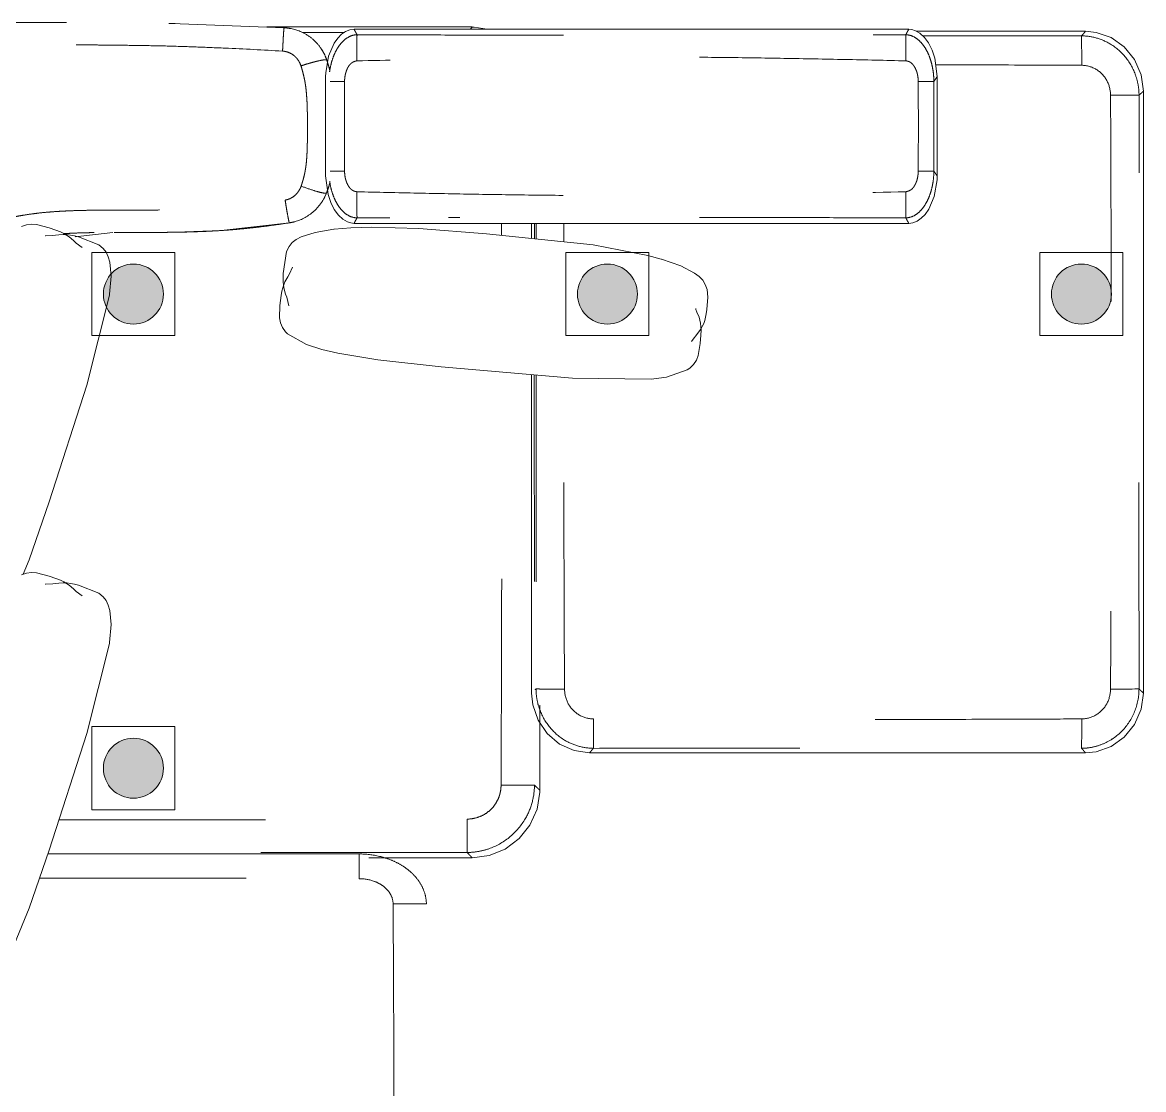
# Model space of a CAD drawing. Header units: millimetres. Extents: x 1680 to 166026, y 35966 to 91121.
# Drawn here: x 125526 to 127182, y 55193 to 56769 of the extents above; entities that cross this region are included whole.
import ezdxf

# ---------------------------------------------------------------- set-up
doc = ezdxf.new("R2010")
doc.units = ezdxf.units.MM
doc.linetypes.add('IMPORT-ACAD_ISO03W100', pattern=[762, 304.8, -457.2])
doc.layers.add('A-GENM', color=13, linetype='Continuous', lineweight=18)
doc.layers.add('G-IMPT', color=8, linetype='Continuous', lineweight=18)

# ---------------------------------------------------------------- blocks, each defined once
blk = doc.blocks.new('plan')
at = {"layer": 'A-GENM', "color": 252, "linetype": 'IMPORT-ACAD_ISO03W100', "lineweight": 20, "true_color": 0x939598}
for p, q in [((498122.9, -203172.5), (498115.3, -203172.5)), ((498130.1, -203172.5), (498122.9, -203172.5)), ((498136.7, -203172.5), (498130.1, -203172.5)), ((498142.4, -203172.5), (498136.7, -203172.5)), ((498147.2, -203172.5), (498142.4, -203172.5)), ((498151.1, -203172.4), (498147.2, -203172.5)), ((498154.1, -203172.4), (498151.1, -203172.4)), ((498156.1, -203172.4), (498154.1, -203172.4)), ((498157.3, -203172.3), (498156.1, -203172.4)), ((498072.6, -203224.3), (498072.6, -203216.5)), ((498072.6, -203231.7), (498072.6, -203224.3)), ((498072.6, -203238.4), (498072.6, -203231.7)), ((498072.5, -203249.4), (498072.6, -203244.3)), ((498072.5, -203253.5), (498072.5, -203249.4)), ((498072.6, -203244.3), (498072.6, -203238.4)), ((498072.4, -203260), (498072.5, -203258.7)), ((498072.5, -203256.6), (498072.5, -203253.5)), ((498072.5, -203258.7), (498072.5, -203256.6)), ((496631.1, -203415.9), (496546, -203415.9)), ((496724.7, -203415.9), (496631.1, -203415.9)), ((496818.3, -203415.9), (496724.7, -203415.9)), ((496912, -203415.9), (496818.3, -203415.9)), ((497005.6, -203415.8), (496912, -203415.9)), ((497006.6, -203415.8), (497005.6, -203415.8))]:
    blk.add_line(p, q, dxfattribs=at)
for points, knots in [([(496122.3, -202199.6), (496129.3, -202199.1), (496143.1, -202198.1), (496160.1, -202196.9), (496173.4, -202196.1), (496183.3, -202195.4), (496191.5, -202194.9), (496197.9, -202194.6), (496202.8, -202194.3), (496207.5, -202194), (496213.5, -202193.7), (496220.5, -202193.3), (496228.6, -202192.9), (496236.7, -202192.5), (496245.2, -202192.1), (496254.3, -202191.7), (496264.6, -202191.3), (496276.3, -202190.9), (496289.6, -202190.5), (496308.6, -202190), (496329.6, -202189.5), (496352.1, -202189.2), (496369.6, -202189), (496384.7, -202188.8), (496396.9, -202188.7), (496406.2, -202188.7), (496415.6, -202188.6), (496428.6, -202188.6), (496445.3, -202188.5), (496466.2, -202188.5), (496494.6, -202188.5), (496523.6, -202188.5), (496552.2, -202188.5), (496573.2, -202188.5), (496593.8, -202188.6), (496620.8, -202188.7), (496654.1, -202188.9), (496687.2, -202189.3), (496713.8, -202189.8), (496733.9, -202190.2), (496754.1, -202190.7), (496780.8, -202191.5), (496827.5, -202193.2), (496867.7, -202195), (496894.8, -202196.3)], [0, 0, 0, 0, 0.041667, 0.083333, 0.104167, 0.125, 0.145833, 0.15625, 0.166667, 0.177083, 0.1875, 0.208333, 0.229167, 0.25, 0.270833, 0.291667, 0.3125, 0.333333, 0.354167, 0.375, 0.416667, 0.4375, 0.458333, 0.479167, 0.489583, 0.5, 0.510417, 0.520833, 0.541667, 0.5625, 0.583333, 0.625, 0.645833, 0.666667, 0.6875, 0.708333, 0.75, 0.791667, 0.8125, 0.833333, 0.854167, 0.875, 0.916667, 1, 1, 1, 1]), ([(496892.5, -202230.8), (496892.6, -202228.9), (496892.8, -202225.2), (496893.2, -202218), (496893.6, -202209.8), (496894.1, -202202.2), (496894.5, -202198.2), (496894.7, -202196.6), (496894.7, -202196.3), (496894.8, -202196.3)], [0, 0, 0, 0, 0.1, 0.2, 0.4, 0.6, 0.8, 0.9, 0.9966062, 0.9966062, 0.9966062, 0.9966062]), ([(496957.8, -202244), (496956.8, -202241.1), (496954.4, -202235.3), (496948.2, -202224.5), (496937.8, -202212.7), (496919.5, -202200.7), (496904.1, -202196.7), (496894.8, -202196.3)], [0, 0, 0, 0, 0.111111, 0.222222, 0.444444, 0.666667, 1, 1, 1, 1]), ([(496922.1, -202203.4), (496928.2, -202203.4), (496948.8, -202203.3), (496969.5, -202203.3), (496984.1, -202203.3)], [0.7598558, 0.7598558, 0.7598558, 0.7598558, 0.77777778, 0.8211154, 0.8211154, 0.8211154, 0.8211154]), ([(497002.5, -202206.6), (496999.2, -202206.6), (496992.8, -202208.1), (496984.4, -202213.3), (496977.6, -202220.4), (496972.1, -202228.6), (496967.9, -202237.5), (496964.8, -202246.8), (496963, -202254.8), (496962.2, -202259.6), (496961.9, -202261.3)], [0.0000002, 0.0000002, 0.0000002, 0.0000002, 0.1111111, 0.2222222, 0.3333333, 0.4444444, 0.5555556, 0.6666667, 0.7777778, 0.8346553, 0.8346553, 0.8346553, 0.8346553]), ([(496998.1, -202198.5), (496998, -202198.4), (496998, -202198.4), (496998.2, -202198.8), (496998.6, -202199.5), (496998.9, -202200.1), (496999.1, -202200.5)], [0.5, 0.5, 0.5, 0.5, 0.5625, 0.625, 0.6875, 0.7456079, 0.7456079, 0.7456079, 0.7456079]), ([(496999.2, -202200.6), (496999.4, -202200.9), (496999.8, -202201.8), (497000.9, -202203.7), (497001.8, -202205.4), (497002.5, -202206.6)], [0.75, 0.75, 0.75, 0.75, 0.8125, 0.875, 1, 1, 1, 1]), ([(497002.2, -202245.2), (497002.2, -202243.3), (497002.2, -202239.6), (497002.2, -202234.1), (497002.2, -202228.9), (497002.2, -202222.4), (497002.3, -202212.5), (497002.4, -202207.6), (497002.5, -202206.6)], [0, 0, 0, 0, 0.1, 0.2, 0.3, 0.4, 0.6, 1, 1, 1, 1]), ([(497002.5, -202206.6), (497032.5, -202206.7), (497092.5, -202206.9), (497212.6, -202207.2), (497362.6, -202207.5), (497527.7, -202207.4), (497677.8, -202207), (497767.8, -202206.7), (497812.8, -202206.6)], [0, 0, 0, 0, 0.1111111, 0.2222222, 0.4444444, 0.6666667, 0.8333333, 1, 1, 1, 1]), ([(497170.7, -202197.3), (497170.9, -202197), (497171.5, -202196.4), (497172.2, -202195.7), (497172.5, -202195.2), (497172.6, -202195.1), (497172.6, -202195.2)], [0.2591315, 0.2591315, 0.2591315, 0.2591315, 0.3125, 0.375, 0.4375, 0.5, 0.5, 0.5, 0.5]), ([(497812.8, -202206.6), (497813.5, -202205.4), (497814.4, -202203.7), (497815.5, -202201.8), (497815.9, -202200.9), (497816.1, -202200.6)], [0.0000664, 0.0000664, 0.0000664, 0.0000664, 0.125, 0.1875, 0.25, 0.25, 0.25, 0.25]), ([(497854.3, -202275.8), (497854.3, -202272.6), (497854, -202266), (497852.7, -202256.3), (497850.5, -202246.8), (497847.4, -202237.5), (497843.2, -202228.6), (497837.7, -202220.4), (497830.9, -202213.3), (497822.5, -202208.1), (497816.1, -202206.6), (497812.8, -202206.6)], [0, 0, 0, 0, 0.1111111, 0.2222222, 0.3333333, 0.4444444, 0.5555556, 0.6666667, 0.7777778, 0.8888889, 0.9999999, 0.9999999, 0.9999999, 0.9999999]), ([(497812.8, -202206.6), (497812.8, -202206.8), (497812.9, -202207.6), (497812.9, -202210.3), (497813, -202215.3), (497813.1, -202223.8), (497813.1, -202234), (497813.1, -202241.4), (497813.1, -202245.2)], [0.0001339, 0.0001339, 0.0001339, 0.0001339, 0.1, 0.2, 0.4, 0.6, 0.8, 1, 1, 1, 1]), ([(497816.2, -202200.5), (497816.4, -202200.1), (497816.7, -202199.5), (497817.1, -202198.8), (497817.3, -202198.4), (497817.3, -202198.4), (497817.2, -202198.5)], [0.2539922, 0.2539922, 0.2539922, 0.2539922, 0.3125, 0.375, 0.4375, 0.5, 0.5, 0.5, 0.5]), ([(498072.4, -202208.3), (498024.4, -202208.3), (497946.2, -202208.4), (497868.1, -202208.4), (497838, -202208.4)], [0, 0, 0, 0, 0.2, 0.3252846, 0.3252846, 0.3252846, 0.3252846]), ([(498072.4, -202208.3), (498073.3, -202207.3), (498074.6, -202205.9), (498076, -202204.3), (498076.6, -202203.6), (498076.9, -202203.3)], [0, 0, 0, 0, 0.125, 0.1875, 0.25, 0.25, 0.25, 0.25]), ([(498072.6, -202251.7), (498072.6, -202249.1), (498072.6, -202243.9), (498072.6, -202234), (498072.6, -202225.5), (498072.5, -202218.7), (498072.5, -202214.6), (498072.5, -202211.5), (498072.5, -202209.4), (498072.4, -202208.6), (498072.4, -202208.3)], [0, 0, 0, 0, 0.111111, 0.222222, 0.444444, 0.555556, 0.666667, 0.777778, 0.888889, 1, 1, 1, 1]), ([(498157.3, -202295.9), (498157.3, -202290.9), (498156.4, -202280.9), (498151.3, -202261.5), (498139.1, -202239.2), (498118.1, -202220.7), (498094.9, -202210.5), (498079.9, -202208.3), (498072.4, -202208.3)], [0, 0, 0, 0, 0.111111, 0.222222, 0.444444, 0.666667, 0.833333, 1, 1, 1, 1]), ([(498076.9, -202203.2), (498077.2, -202202.9), (498077.6, -202202.4), (498078.1, -202201.8), (498078.4, -202201.5), (498078.4, -202201.5), (498078.3, -202201.5)], [0.255497, 0.255497, 0.255497, 0.255497, 0.3125, 0.375, 0.4375, 0.5, 0.5, 0.5, 0.5]), ([(496892.5, -202230.8), (496864, -202229.1), (496821.5, -202226.9), (496764.8, -202224.6), (496722.1, -202223.2), (496679.5, -202222.4), (496643.9, -202222), (496615.4, -202221.7), (496594.1, -202221.6), (496572.8, -202221.6), (496544.3, -202221.5), (496508.8, -202221.5), (496466.1, -202221.6), (496423.5, -202221.6), (496380.8, -202221.9), (496338.1, -202222.4), (496295.5, -202223.4), (496252.8, -202224.9), (496196.1, -202227.8), (496153.7, -202230.8), (496125.2, -202233)], [0, 0, 0, 0, 0.111111, 0.166667, 0.222222, 0.277778, 0.333333, 0.361111, 0.388889, 0.416667, 0.444444, 0.5, 0.555556, 0.611111, 0.666667, 0.722222, 0.777778, 0.833333, 0.888889, 1, 1, 1, 1]), ([(496919.6, -202252.6), (496919, -202250.7), (496917.4, -202246.9), (496914.6, -202242.6), (496911.8, -202239.5), (496908.7, -202236.7), (496904.4, -202233.9), (496898.6, -202231.6), (496894.6, -202230.9), (496892.5, -202230.8)], [0.0000012, 0.0000012, 0.0000012, 0.0000012, 0.1666667, 0.3333333, 0.4166667, 0.5, 0.6666667, 0.8333333, 1, 1, 1, 1]), ([(497813.1, -202245.2), (497783.1, -202244.4), (497723.1, -202243.1), (497633, -202241.4), (497542.8, -202240.1), (497452.7, -202239.2), (497362.6, -202239.2), (497257.4, -202240.2), (497137.3, -202242.2), (497047.2, -202244.1), (497002.2, -202245.2)], [0, 0, 0, 0, 0.111111, 0.222222, 0.333333, 0.444444, 0.555556, 0.666667, 0.833333, 1, 1, 1, 1]), ([(496919.6, -202252.6), (496921.8, -202251.9), (496926.1, -202250.5), (496932.5, -202248.6), (496938.4, -202246.9), (496945.7, -202245.1), (496954.3, -202243.3), (496957.5, -202243.4), (496957.8, -202244)], [0, 0, 0, 0, 0.1111111, 0.2222222, 0.3333333, 0.4444444, 0.6666667, 0.9961241, 0.9961241, 0.9961241, 0.9961241]), ([(496919.9, -202430.1), (496920.5, -202428.4), (496921.5, -202425.1), (496923, -202420.2), (496924, -202416.2), (496924.8, -202413.1), (496925.3, -202410.7), (496925.7, -202408.5), (496926.2, -202405.8), (496926.7, -202402.6), (496927.3, -202398.5), (496927.7, -202394.1), (496928.1, -202389.7), (496928.4, -202385), (496928.8, -202378.5), (496929, -202371.4), (496929.1, -202365.5), (496929.2, -202361.1), (496929.2, -202356.4), (496929.3, -202349.9), (496929.3, -202341.2), (496929.3, -202332.6), (496929.2, -202326), (496929.1, -202321.4), (496929, -202317), (496928.9, -202311.1), (496928.5, -202303.9), (496928, -202296.1), (496927.4, -202289.2), (496926.8, -202283.9), (496926.2, -202279.8), (496925.7, -202276.6), (496925.2, -202273.9), (496924.7, -202271.7), (496924.2, -202269.4), (496923.5, -202266.3), (496922.5, -202262.3), (496921.2, -202257.5), (496920.2, -202254.3), (496919.6, -202252.6)], [0, 0, 0, 0, 0.035714, 0.071429, 0.107143, 0.125, 0.142857, 0.160714, 0.178571, 0.214286, 0.25, 0.285714, 0.303571, 0.321429, 0.357143, 0.392857, 0.410714, 0.428571, 0.446429, 0.464286, 0.5, 0.535714, 0.553571, 0.571429, 0.589286, 0.607143, 0.642857, 0.678571, 0.714286, 0.75, 0.785714, 0.821429, 0.839286, 0.857143, 0.875, 0.892857, 0.928571, 0.964286, 1, 1, 1, 1]), ([(496957.8, -202244), (496958.4, -202245.9), (496959.6, -202249.6), (496961.1, -202254.6), (496961.9, -202257.7), (496962.2, -202259)], [0, 0, 0, 0, 0.03571429, 0.07142857, 0.09721891, 0.09721891, 0.09721891, 0.09721891]), ([(497002.2, -202245.2), (497001.3, -202245.3), (496999.7, -202245.7), (496997.5, -202246.5), (496995.8, -202247.4), (496994.5, -202248.2), (496993.6, -202248.9), (496992.8, -202249.7), (496991.7, -202250.8), (496990.5, -202252.5), (496989.4, -202254.2), (496988.6, -202255.7), (496988.1, -202256.7), (496987.6, -202257.8), (496987, -202259.3), (496986.3, -202261.2), (496985.6, -202263.5), (496984.9, -202266.7), (496984.3, -202270.6), (496984.1, -202273.8), (496984.1, -202275.4)], [0, 0, 0, 0, 0.0625, 0.125, 0.1875, 0.21875, 0.25, 0.28125, 0.3125, 0.375, 0.4375, 0.46875, 0.5, 0.53125, 0.5625, 0.625, 0.6875, 0.75, 0.875, 1, 1, 1, 1]), ([(497831.2, -202275.4), (497831.2, -202272.8), (497830.9, -202269), (497830, -202264.6), (497829.3, -202262.1), (497828.6, -202259.9), (497827.6, -202257.6), (497826.6, -202255.4), (497825.8, -202254), (497825.4, -202253.5), (497825.2, -202253.1), (497824.4, -202252), (497823.1, -202250.2), (497821.5, -202248.7), (497820.5, -202247.9), (497820.1, -202247.6), (497819.5, -202247.3), (497818.2, -202246.5), (497816.1, -202245.7), (497814.1, -202245.3), (497813.1, -202245.2)], [0, 0, 0, 0, 0.2, 0.3, 0.35, 0.4, 0.475, 0.55, 0.5875, 0.596875, 0.60625, 0.625, 0.7, 0.775, 0.79375, 0.803125, 0.8125, 0.85, 0.925, 0.9999997, 0.9999997, 0.9999997, 0.9999997]), ([(497857.4, -202250.9), (497881.1, -202251), (497952.8, -202251.2), (498024.5, -202251.5), (498072.6, -202251.7)], [0.7015738, 0.7015738, 0.7015738, 0.7015738, 0.8, 1, 1, 1, 1]), ([(497857.9, -202270.3), (497857.7, -202270.6), (497857.2, -202271.3), (497856.1, -202273.1), (497855, -202274.7), (497854.3, -202275.8)], [0.75, 0.75, 0.75, 0.75, 0.8125, 0.875, 0.999941, 0.999941, 0.999941, 0.999941]), ([(497859.2, -202268.5), (497859.2, -202268.4), (497859.2, -202268.4), (497859, -202268.7), (497858.6, -202269.3), (497858.2, -202269.9), (497858, -202270.2)], [0.5, 0.5, 0.5, 0.5, 0.5625, 0.625, 0.6875, 0.7453796, 0.7453796, 0.7453796, 0.7453796]), ([(496984.1, -202275.4), (496982.4, -202275.4), (496979.2, -202275.4), (496973.3, -202275.5), (496968, -202275.5), (496964.3, -202275.6), (496963.2, -202275.7), (496962.8, -202275.7)], [0, 0, 0, 0, 0.1111111, 0.2222222, 0.4444444, 0.6666667, 0.7777778, 0.7777778, 0.7777778, 0.7777778]), ([(497831.2, -202275.4), (497832.9, -202275.4), (497836.1, -202275.4), (497840.5, -202275.4), (497844.1, -202275.5), (497848, -202275.6), (497852.3, -202275.7), (497853.9, -202275.8), (497854.3, -202275.8)], [0, 0, 0, 0, 0.1111111, 0.2222222, 0.3333333, 0.4444444, 0.6666667, 1, 1, 1, 1]), ([(498162.2, -202291.3), (498161.9, -202291.6), (498161.2, -202292.2), (498159.6, -202293.7), (498158.3, -202295), (498157.3, -202295.9)], [0.75, 0.75, 0.75, 0.75, 0.8125, 0.875, 1, 1, 1, 1]), ([(498163.9, -202289.8), (498163.9, -202289.8), (498163.9, -202289.8), (498163.6, -202290), (498163, -202290.5), (498162.5, -202291), (498162.2, -202291.3)], [0.5, 0.5, 0.5, 0.5, 0.5625, 0.625, 0.6875, 0.7444967, 0.7444967, 0.7444967, 0.7444967]), ([(498157.3, -202295.9), (498156.8, -202295.9), (498155.2, -202295.9), (498151.3, -202295.8), (498147.4, -202295.8), (498142.6, -202295.8), (498136.8, -202295.8), (498130.2, -202295.7), (498122.9, -202295.7), (498117.8, -202295.7), (498115.3, -202295.7)], [0, 0, 0, 0, 0.222222, 0.333333, 0.444444, 0.555556, 0.666667, 0.777778, 0.888889, 1, 1, 1, 1]), ([(498115.3, -202295.7), (498115.4, -202328.2), (498115.7, -202393.2), (498116.1, -202523.1), (498116.5, -202685.4), (498116.3, -202847.8), (498116, -202977.7), (498115.7, -203075.1), (498115.4, -203140), (498115.3, -203172.5)], [0, 0, 0, 0, 0.111111, 0.222222, 0.444444, 0.666667, 0.777778, 0.888889, 1, 1, 1, 1]), ([(498157.3, -203172.3), (498157.3, -203113.9), (498157.2, -202997), (498157.2, -202763.3), (498157.2, -202529.7), (498157.3, -202354.4), (498157.3, -202295.9)], [0, 0, 0, 0, 0.2, 0.4, 0.8, 1, 1, 1, 1]), ([(496962.1, -202422.9), (496962.3, -202424.3), (496963, -202429), (496964.8, -202436.8), (496967.9, -202446.1), (496972.1, -202455), (496977.6, -202463.2), (496984.4, -202470.3), (496992.8, -202475.5), (496999.2, -202476.9), (497002.5, -202477)], [0.172801, 0.172801, 0.172801, 0.172801, 0.2222222, 0.3333333, 0.4444444, 0.5555556, 0.6666667, 0.7777778, 0.8888889, 0.9999998, 0.9999998, 0.9999998, 0.9999998]), ([(496984.1, -202408.1), (496982.4, -202408.1), (496979.2, -202408.1), (496974.8, -202408.1), (496971.2, -202408), (496967.3, -202408), (496964.3, -202407.9), (496963.2, -202407.8), (496962.8, -202407.8)], [0, 0, 0, 0, 0.1111111, 0.2222222, 0.3333333, 0.4444444, 0.6666667, 0.7777778, 0.7777778, 0.7777778, 0.7777778]), ([(496984.1, -202408.1), (496984.1, -202410.7), (496984.4, -202414.5), (496985.3, -202418.9), (496986, -202421.4), (496986.7, -202423.6), (496987.7, -202426), (496988.7, -202428.1), (496989.5, -202429.5), (496989.9, -202430.1), (496990.2, -202430.5), (496990.9, -202431.6), (496992.2, -202433.3), (496993.8, -202434.9), (496994.8, -202435.6), (496995.2, -202435.9), (496995.8, -202436.3), (496997.1, -202437), (496999.2, -202437.8), (497001.2, -202438.2), (497002.2, -202438.4)], [0, 0, 0, 0, 0.2, 0.3, 0.35, 0.4, 0.475, 0.55, 0.5875, 0.596875, 0.60625, 0.625, 0.7, 0.775, 0.79375, 0.803125, 0.8125, 0.85, 0.925, 0.9999999, 0.9999999, 0.9999999, 0.9999999]), ([(497812.8, -202477), (497816.1, -202476.9), (497822.5, -202475.5), (497830.9, -202470.3), (497837.7, -202463.2), (497843.2, -202454.9), (497847.4, -202446.1), (497850.5, -202436.8), (497852.7, -202427.2), (497854, -202417.5), (497854.3, -202411), (497854.3, -202407.7)], [0.0000001, 0.0000001, 0.0000001, 0.0000001, 0.1111111, 0.2222222, 0.3333333, 0.4444444, 0.5555556, 0.6666667, 0.7777778, 0.8888889, 1, 1, 1, 1]), ([(497813.1, -202438.4), (497814, -202438.2), (497815.6, -202437.8), (497817.8, -202437), (497819.5, -202436.1), (497820.8, -202435.3), (497821.7, -202434.6), (497822.5, -202433.9), (497823.6, -202432.7), (497824.8, -202431.1), (497825.9, -202429.3), (497826.7, -202427.9), (497827.2, -202426.8), (497827.7, -202425.8), (497828.3, -202424.3), (497829, -202422.4), (497829.7, -202420), (497830.4, -202416.9), (497831, -202413), (497831.2, -202409.8), (497831.2, -202408.1)], [0.0000003, 0.0000003, 0.0000003, 0.0000003, 0.0625, 0.125, 0.1875, 0.21875, 0.25, 0.28125, 0.3125, 0.375, 0.4375, 0.46875, 0.5, 0.53125, 0.5625, 0.625, 0.6875, 0.75, 0.875, 1, 1, 1, 1]), ([(497831.2, -202408.1), (497832.9, -202408.1), (497836.1, -202408.1), (497842, -202408.1), (497847.3, -202408), (497852.3, -202407.9), (497853.9, -202407.8), (497854.3, -202407.7)], [0, 0, 0, 0, 0.1111111, 0.2222222, 0.4444444, 0.6666667, 1, 1, 1, 1]), ([(497854.3, -202407.7), (497855, -202408.9), (497856.1, -202410.4), (497857.2, -202412.2), (497857.7, -202412.9), (497857.9, -202413.3)], [0.0000001, 0.0000001, 0.0000001, 0.0000001, 0.125, 0.1875, 0.25, 0.25, 0.25, 0.25]), ([(497858, -202413.3), (497858.2, -202413.6), (497858.6, -202414.2), (497859, -202414.8), (497859.2, -202415.1), (497859.2, -202415.1), (497859.2, -202415)], [0.2551192, 0.2551192, 0.2551192, 0.2551192, 0.3125, 0.375, 0.4375, 0.5, 0.5, 0.5, 0.5]), ([(496896.3, -202450.7), (496898.2, -202450.4), (496901.7, -202449.5), (496906.6, -202447), (496910.3, -202444.3), (496913, -202441.7), (496914.7, -202439.6), (496916.3, -202437.4), (496918.2, -202434.3), (496919.3, -202431.8), (496919.9, -202430.1)], [0, 0, 0, 0, 0.166667, 0.333333, 0.5, 0.583333, 0.666667, 0.75, 0.833333, 1, 1, 1, 1]), ([(496902.5, -202484.3), (496913.4, -202482.6), (496936.8, -202473.1), (496952.6, -202452.8), (496957.4, -202440)], [0, 0, 0, 0, 0.444444, 1, 1, 1, 1]), ([(496957.4, -202440.1), (496957.3, -202440.3), (496956.8, -202440.6), (496954.3, -202440.6), (496948.7, -202439.5), (496936.9, -202436.2), (496926.3, -202432.5), (496919.9, -202430.1)], [0.0037978, 0.0037978, 0.0037978, 0.0037978, 0.1111111, 0.2222222, 0.4444444, 0.6666667, 1, 1, 1, 1]), ([(496962.5, -202424.8), (496962.2, -202425.9), (496961.3, -202428.9), (496959.7, -202434), (496958.2, -202438), (496957.4, -202440)], [0.90857483, 0.90857483, 0.90857483, 0.90857483, 0.92857143, 0.96428571, 1, 1, 1, 1]), ([(497002.2, -202438.4), (497032.2, -202439.1), (497092.2, -202440.4), (497182.3, -202442.2), (497272.5, -202443.5), (497362.6, -202444.3), (497452.7, -202444.3), (497542.8, -202443.5), (497663, -202441.7), (497753.1, -202439.9), (497813.1, -202438.4)], [0, 0, 0, 0, 0.111111, 0.222222, 0.333333, 0.444444, 0.555556, 0.666667, 0.777778, 1, 1, 1, 1]), ([(497002.2, -202438.4), (497002.2, -202445.8), (497002.2, -202456.9), (497002.3, -202468.2), (497002.4, -202474.3), (497002.5, -202476.4), (497002.5, -202477)], [0, 0, 0, 0, 0.4, 0.6, 0.8, 1, 1, 1, 1]), ([(497813.1, -202438.4), (497813.1, -202440.2), (497813.1, -202444), (497813.1, -202449.4), (497813.1, -202454.6), (497813.1, -202461.2), (497813, -202471), (497812.9, -202475.9), (497812.8, -202477)], [0, 0, 0, 0, 0.1, 0.2, 0.3, 0.4, 0.6, 1, 1, 1, 1]), ([(496411.9, -202505.1), (496419.3, -202501.5), (496430.4, -202496.4), (496445.6, -202490.4), (496457.2, -202486.3), (496468.8, -202482.6), (496480.5, -202479.2), (496492.4, -202476.2), (496504.6, -202473.8), (496516.8, -202471.9), (496528.9, -202470.2), (496541, -202468.9), (496553.3, -202467.9), (496565.6, -202467.1), (496577.9, -202466.5), (496590.2, -202466.1), (496602.5, -202465.8), (496614.8, -202465.6), (496627, -202465.5), (496639.3, -202465.4), (496655.7, -202465.4), (496676.2, -202465.4), (496700.8, -202465.4), (496725.3, -202465.2), (496749.8, -202464.7), (496774.4, -202464), (496798.9, -202462.7), (496823.4, -202460.6), (496847.8, -202458), (496871.9, -202454.6), (496888.1, -202452), (496896.3, -202450.7)], [0, 0, 0, 0, 0.05, 0.075, 0.1, 0.125, 0.15, 0.175, 0.2, 0.225, 0.25, 0.275, 0.3, 0.325, 0.35, 0.375, 0.4, 0.425, 0.45, 0.475, 0.5, 0.55, 0.6, 0.65, 0.7, 0.75, 0.8, 0.85, 0.9, 0.95, 1, 1, 1, 1]), ([(496896.3, -202450.7), (496896.6, -202452.7), (496897.3, -202456.8), (496898.2, -202462.6), (496899.1, -202468), (496900.3, -202474.4), (496901.7, -202481.7), (496902.4, -202484.3), (496902.5, -202484.3)], [0, 0, 0, 0, 0.1111111, 0.2222222, 0.3333333, 0.4444444, 0.6666667, 0.9966512, 0.9966512, 0.9966512, 0.9966512]), ([(496902.5, -202484.3), (496894.5, -202485.5), (496878.6, -202487.8), (496854.9, -202490.9), (496830.9, -202493.4), (496806.9, -202495.4), (496786.8, -202496.5), (496770.8, -202497.2), (496758.8, -202497.6), (496746.7, -202497.9), (496734.7, -202498.1), (496722.7, -202498.3), (496710.6, -202498.4), (496698.5, -202498.4), (496686.5, -202498.5), (496674.5, -202498.5), (496666.4, -202498.5), (496662.4, -202498.5)], [0, 0, 0, 0, 0.05, 0.1, 0.15, 0.2, 0.25, 0.275, 0.3, 0.325, 0.35, 0.375, 0.4, 0.425, 0.45, 0.475, 0.5, 0.5, 0.5, 0.5]), ([(496999.1, -202483.1), (496998.9, -202483.4), (496998.6, -202484.1), (496998.2, -202484.8), (496998, -202485.1), (496998, -202485.1), (496998.1, -202485)], [0.2543922, 0.2543922, 0.2543922, 0.2543922, 0.3125, 0.375, 0.4375, 0.5, 0.5, 0.5, 0.5]), ([(497002.5, -202477), (497001.8, -202478.1), (497000.9, -202479.8), (496999.8, -202481.8), (496999.4, -202482.6), (496999.2, -202483)], [0, 0, 0, 0, 0.125, 0.1875, 0.25, 0.25, 0.25, 0.25]), ([(497812.8, -202477), (497782.8, -202476.9), (497722.8, -202476.7), (497602.7, -202476.3), (497452.7, -202476.1), (497287.6, -202476.2), (497137.5, -202476.5), (497047.5, -202476.8), (497002.5, -202477)], [0, 0, 0, 0, 0.1111111, 0.2222222, 0.4444444, 0.6666667, 0.8333333, 1, 1, 1, 1]), ([(497308.1, -202511.7), (497308.1, -202504.7), (497308.1, -202495.7), (497308.1, -202486.8), (497308.1, -202484.9)], [0.75363632, 0.75363632, 0.75363632, 0.75363632, 0.77777778, 0.78428227, 0.78428227, 0.78428227, 0.78428227]), ([(497816.1, -202483), (497815.9, -202482.6), (497815.5, -202481.8), (497814.4, -202479.8), (497813.5, -202478.1), (497812.8, -202477)], [0.75, 0.75, 0.75, 0.75, 0.8125, 0.875, 1, 1, 1, 1]), ([(497817.2, -202485), (497817.3, -202485.1), (497817.3, -202485.1), (497817.1, -202484.8), (497816.8, -202484.3), (497816.7, -202484)], [0.5, 0.5, 0.5, 0.5, 0.5625, 0.625, 0.6852313, 0.6852313, 0.6852313, 0.6852313]), ([(496614.3, -202498.7), (496610.2, -202498.7), (496602.2, -202498.9), (496590.2, -202499.2), (496579.4, -202499.7), (496572.6, -202500), (496569.8, -202500.2)], [0.6, 0.6, 0.6, 0.6, 0.625, 0.65, 0.675, 0.692342, 0.692342, 0.692342, 0.692342]), ([(497215.2, -203314.5), (497215.5, -203239.5), (497216, -203089.6), (497216.3, -202902.2), (497216.3, -202773.9), (497216.3, -202720.6), (497216.2, -202704.7)], [0, 0, 0, 0, 0.2222222, 0.4444444, 0.5555556, 0.6025033, 0.6025033, 0.6025033, 0.6025033]), ([(497264.3, -202709), (497264.3, -202723.4), (497264.3, -202812.8), (497264.3, -202939.6), (497264.4, -203089.5), (497264.4, -203201.9), (497264.5, -203276.8), (497264.5, -203314.3)], [0.4016581, 0.4016581, 0.4016581, 0.4016581, 0.4444444, 0.6666667, 0.7777778, 0.8888889, 1, 1, 1, 1]), ([(497266.9, -202709.3), (497266.9, -202805.2), (497266.9, -202959.5), (497266.8, -203113.9), (497266.8, -203172.3)], [0.4716197, 0.4716197, 0.4716197, 0.4716197, 0.8, 1, 1, 1, 1]), ([(497308.9, -203172.5), (497308.7, -203140), (497308.4, -203075.1), (497308, -202945.2), (497307.7, -202824.3), (497307.7, -202735.9), (497307.7, -202712.4)], [0, 0, 0, 0, 0.1111111, 0.2222222, 0.4444444, 0.5247378, 0.5247378, 0.5247378, 0.5247378]), ([(497266.8, -203172.3), (497267.3, -203172.3), (497268.9, -203172.4), (497272.8, -203172.4), (497276.7, -203172.5), (497281.6, -203172.5), (497287.3, -203172.5), (497293.9, -203172.5), (497301.2, -203172.5), (497306.3, -203172.5), (497308.9, -203172.5)], [0, 0, 0, 0, 0.222222, 0.333333, 0.444444, 0.555556, 0.666667, 0.777778, 0.888889, 1, 1, 1, 1]), ([(497266.8, -203172.3), (497266.8, -203177.3), (497267.7, -203187.3), (497272.8, -203206.8), (497285.1, -203229.1), (497306, -203247.6), (497329.2, -203257.7), (497344.2, -203259.9), (497351.7, -203260)], [0, 0, 0, 0, 0.111111, 0.222222, 0.444444, 0.666667, 0.833333, 1, 1, 1, 1]), ([(498072.4, -203260), (498077.9, -203259.9), (498089, -203258.7), (498110.3, -203252), (498133.9, -203235.7), (498152.8, -203206.6), (498157.2, -203183.7), (498157.3, -203172.3)], [0, 0, 0, 0, 0.125, 0.25, 0.5, 0.75, 1, 1, 1, 1]), ([(498157.3, -203172.3), (498158.3, -203173.2), (498159.6, -203174.5), (498161.2, -203176), (498161.9, -203176.6), (498162.2, -203176.9)], [0, 0, 0, 0, 0.125, 0.1875, 0.25, 0.25, 0.25, 0.25]), ([(498162.2, -203177), (498162.5, -203177.3), (498163, -203177.7), (498163.6, -203178.2), (498163.9, -203178.5), (498163.9, -203178.5), (498163.9, -203178.4)], [0.2552085, 0.2552085, 0.2552085, 0.2552085, 0.3125, 0.375, 0.4375, 0.5, 0.5, 0.5, 0.5]), ([(497351.7, -203260), (497351.7, -203259.7), (497351.7, -203258.9), (497351.6, -203256), (497351.6, -203250), (497351.5, -203240.8), (497351.5, -203231.8), (497351.5, -203224.3), (497351.5, -203219.2), (497351.5, -203216.5)], [0, 0, 0, 0, 0.111111, 0.222222, 0.444444, 0.666667, 0.777778, 0.888889, 1, 1, 1, 1]), ([(498072.6, -203216.5), (498048.6, -203216.7), (498000.5, -203216.9), (497904.3, -203217.2), (497808.2, -203217.5), (497712.1, -203217.5), (497640, -203217.5), (497567.8, -203217.3), (497471.7, -203217.1), (497399.6, -203216.8), (497351.5, -203216.5)], [0, 0, 0, 0, 0.1, 0.2, 0.4, 0.5, 0.6, 0.7, 0.8, 1, 1, 1, 1]), ([(497347.2, -203265.1), (497346.9, -203265.3), (497346.5, -203265.9), (497346, -203266.5), (497345.7, -203266.8), (497345.7, -203266.8), (497345.8, -203266.7)], [0.255497, 0.255497, 0.255497, 0.255497, 0.3125, 0.375, 0.4375, 0.5, 0.5, 0.5, 0.5]), ([(497351.7, -203260), (497350.8, -203260.9), (497349.5, -203262.4), (497348.1, -203264), (497347.5, -203264.7), (497347.2, -203265)], [0, 0, 0, 0, 0.125, 0.1875, 0.25, 0.25, 0.25, 0.25]), ([(498076.9, -203265), (498076.6, -203264.7), (498076, -203264), (498074.6, -203262.4), (498073.3, -203260.9), (498072.4, -203260)], [0.75, 0.75, 0.75, 0.75, 0.8125, 0.875, 1, 1, 1, 1]), ([(498078.4, -203266.8), (498078.4, -203266.8), (498078.4, -203266.7), (498078.1, -203266.5), (498077.6, -203265.9), (498077.2, -203265.3), (498076.9, -203265)], [0.5326462, 0.5326462, 0.5326462, 0.5326462, 0.5625, 0.625, 0.6875, 0.7448036, 0.7448036, 0.7448036, 0.7448036]), ([(497165.1, -203413.7), (497170.9, -203413.7), (497182.4, -203412.6), (497204.8, -203406.5), (497230.1, -203391.8), (497250.8, -203367.1), (497262.1, -203340.3), (497264.4, -203323), (497264.5, -203314.3)], [0, 0, 0, 0, 0.111111, 0.222222, 0.444444, 0.666667, 0.833333, 1, 1, 1, 1]), ([(497165.3, -203364.4), (497169.1, -203364.4), (497176.4, -203363.5), (497187.1, -203359.8), (497196.6, -203353.8), (497203.9, -203346.5), (497209.1, -203338.7), (497212, -203332.3), (497213.6, -203326.9), (497214.8, -203321.5), (497215.1, -203317.3), (497215.2, -203314.5)], [0, 0, 0, 0, 0.1428571, 0.2857143, 0.4285714, 0.5714286, 0.6785714, 0.7857143, 0.8392857, 0.8928571, 1, 1, 1, 1]), ([(497215.2, -203314.5), (497220.5, -203314.5), (497231.3, -203314.5), (497246.9, -203314.5), (497259.4, -203314.4), (497263.7, -203314.4), (497264.5, -203314.3)], [0, 0, 0, 0, 0.2222222, 0.4444444, 0.7222222, 0.9999097, 0.9999097, 0.9999097, 0.9999097]), ([(497264.5, -203314.3), (497265.6, -203315.4), (497267.2, -203316.9), (497269, -203318.6), (497269.9, -203319.4), (497270.2, -203319.7)], [0.0000538, 0.0000538, 0.0000538, 0.0000538, 0.125, 0.1875, 0.25, 0.25, 0.25, 0.25]), ([(497270.4, -203319.9), (497270.7, -203320.2), (497271.3, -203320.7), (497272.1, -203321.4), (497272.5, -203321.8), (497272.6, -203321.8), (497272.6, -203321.8)], [0.2588232, 0.2588232, 0.2588232, 0.2588232, 0.3125, 0.375, 0.4375, 0.5, 0.5, 0.5, 0.5]), ([(496562.6, -203365.5), (496576.1, -203365.5), (496627, -203365.5), (496715.5, -203365.5), (496827.9, -203365.4), (496940.4, -203365.2), (497052.8, -203364.8), (497127.8, -203364.5), (497165.3, -203364.4)], [0.404482, 0.404482, 0.404482, 0.404482, 0.4444444, 0.5555556, 0.6666667, 0.7777778, 0.8888889, 1, 1, 1, 1]), ([(497165.3, -203364.4), (497165.3, -203367.1), (497165.3, -203372.5), (497165.3, -203380.3), (497165.3, -203387.7), (497165.3, -203394.5), (497165.2, -203400.5), (497165.2, -203405.6), (497165.2, -203409.5), (497165.1, -203412.4), (497165.1, -203413.4), (497165.1, -203413.7)], [0, 0, 0, 0, 0.1111111, 0.2222222, 0.3333333, 0.4444444, 0.5555556, 0.6666667, 0.7777778, 0.8888889, 0.9999097, 0.9999097, 0.9999097, 0.9999097]), ([(497165.1, -203413.7), (497127.6, -203413.7), (497052.7, -203413.7), (496940.3, -203413.6), (496827.9, -203413.6), (496696.7, -203413.6), (496603, -203413.6), (496546.8, -203413.6)], [0, 0, 0, 0, 0.1111111, 0.2222222, 0.3333333, 0.4444444, 0.6111939, 0.6111939, 0.6111939, 0.6111939]), ([(497104.9, -203489.6), (497104.8, -203484.6), (497103.3, -203474.5), (497097.3, -203460.5), (497088.2, -203448.3), (497076.9, -203438), (497064.1, -203429.8), (497050.2, -203423.5), (497030.9, -203417.7), (497015.7, -203415.9), (497005.6, -203415.8)], [0, 0, 0, 0, 0.111111, 0.222222, 0.333333, 0.444444, 0.555556, 0.666667, 0.777778, 1, 1, 1, 1]), ([(497170.5, -203419.5), (497170.2, -203419.1), (497169.4, -203418.3), (497167.7, -203416.4), (497166.2, -203414.8), (497165.1, -203413.7)], [0.75, 0.75, 0.75, 0.75, 0.8125, 0.875, 0.9999462, 0.9999462, 0.9999462, 0.9999462]), ([(497005.7, -203418.5), (497005.7, -203418.8), (497005.7, -203419.5), (497005.7, -203420.4), (497005.7, -203420.9)], [-0.7777778, -0.7777778, -0.7777778, -0.7777778, -0.7222222, -0.6666702, -0.6666702, -0.6666702, -0.6666702]), ([(497172.6, -203421.8), (497172.6, -203421.8), (497172.5, -203421.8), (497172.2, -203421.3), (497171.5, -203420.6), (497170.9, -203420), (497170.6, -203419.6)], [0.5, 0.5, 0.5, 0.5, 0.5625, 0.625, 0.6875, 0.7411768, 0.7411768, 0.7411768, 0.7411768]), ([(496534, -203451.6), (496535.1, -203451.6), (496567.5, -203451.6), (496631.1, -203451.6), (496724.8, -203451.7), (496818.5, -203451.8), (496912.1, -203452.1), (496974.6, -203452.3), (497005.8, -203452.4)], [0.44039, 0.44039, 0.44039, 0.44039, 0.4444444, 0.5555556, 0.6666667, 0.7777778, 0.8888889, 1, 1, 1, 1]), ([(497005.8, -203452.4), (497013.5, -203452.4), (497024.9, -203454.4), (497038.6, -203461.1), (497047.6, -203468.4), (497054, -203478.1), (497055.7, -203485.7), (497055.7, -203489.5)], [0, 0, 0, 0, 0.333333, 0.5, 0.666667, 0.833333, 1, 1, 1, 1]), ([(497055.7, -203489.5), (497055.9, -203516.8), (497056.2, -203571.5), (497056.6, -203653.5), (497056.9, -203735.5), (497057, -203817.6), (497057, -203899.6), (497056.8, -204009), (497056.4, -204118.3), (497055.9, -204200.3), (497055.7, -204227.7)], [0, 0, 0, 0, 0.111111, 0.222222, 0.333333, 0.444444, 0.555556, 0.666667, 0.888889, 1, 1, 1, 1]), ([(497100.6, -203489.6), (497101.7, -203489.6), (497103.5, -203489.6), (497104.6, -203489.6), (497104.9, -203489.6)], [-0.2222219, -0.2222219, -0.2222219, -0.2222219, -0.1111111, 0, 0, 0, 0]), ([(497104.9, -204227.5), (497104.9, -204202.9), (497104.8, -204153.7), (497104.8, -204055.3), (497104.7, -203932.4), (497104.7, -203784.8), (497104.8, -203637.2), (497104.9, -203538.8), (497104.9, -203489.6)], [0, 0, 0, 0, 0.1, 0.2, 0.4, 0.6, 0.8, 1, 1, 1, 1])]:
    blk.add_open_spline(points, degree=3, knots=knots, dxfattribs=at)
for points in [[(496733.9, -202190.2), (496730.9, -202190.1), (496727.8, -202190.1), (496724.7, -202190)], [(496894.8, -202196.3), (496894.8, -202196.3), (496894.8, -202196.3), (496894.8, -202196.3)], [(496904, -202197.4), (496901, -202196.8), (496897.9, -202196.4), (496894.8, -202196.3)], [(496999.1, -202200.5), (496998.4, -202199.1), (496998.1, -202198.4), (496998.1, -202198.5)], [(497154.9, -202207), (497149.1, -202207), (497143.3, -202207), (497137.5, -202207)], [(497169.8, -202198.3), (497170, -202198), (497170.3, -202197.7), (497170.5, -202197.5)], [(497172.6, -202195.2), (497172.6, -202195.1), (497172.1, -202195.7), (497170.6, -202197.4)], [(497817.2, -202198.5), (497817.3, -202198.3), (497816.6, -202199.6), (497815.7, -202201.3)], [(498078.4, -202201.5), (498078.5, -202201.4), (498077.5, -202202.5), (498076.2, -202203.9)], [(496953.2, -202233.3), (496952.1, -202231.2), (496950.9, -202229.2), (496949.6, -202227.3)], [(496957.8, -202244), (496956.8, -202241.1), (496955.6, -202238.2), (496954.3, -202235.4)], [(496958.5, -202246.3), (496958.3, -202245.6), (496958, -202244.8), (496957.8, -202244)], [(496957.8, -202244), (496957.8, -202244), (496957.8, -202244), (496957.8, -202244)], [(498072.6, -202251.7), (498080.2, -202251.8), (498095.2, -202256.1), (498111.4, -202273.1), (498115.2, -202288.2), (498115.3, -202295.7)], [(497858, -202270.2), (497858.8, -202269), (497859.2, -202268.4), (497859.2, -202268.5)], [(496984.1, -202275.4), (496984, -202293.1), (496983.9, -202310.8), (496983.9, -202328.5)], [(497831.4, -202328.5), (497831.4, -202310.8), (497831.3, -202293.1), (497831.2, -202275.4)], [(497854.3, -202275.8), (497854.3, -202290.5), (497854.3, -202319.8), (497854.3, -202363.8), (497854.3, -202393.1), (497854.3, -202407.7)], [(498162.2, -202291.3), (498163.4, -202290.2), (498163.9, -202289.8), (498163.9, -202289.8)], [(496983.9, -202328.5), (496983.9, -202337.3), (496983.9, -202346.2), (496983.9, -202355)], [(497831.4, -202355), (497831.4, -202346.2), (497831.4, -202337.3), (497831.4, -202328.5)], [(496983.9, -202355.1), (496983.9, -202372.8), (496984, -202390.5), (496984.1, -202408.1)], [(497831.2, -202408.1), (497831.3, -202390.5), (497831.4, -202372.8), (497831.4, -202355.1)], [(497859.2, -202415.1), (497859.3, -202415.2), (497858.5, -202414), (497857.5, -202412.5)], [(496949.8, -202454.5), (496952.9, -202450), (496955.5, -202445.2), (496957.4, -202440)], [(496957.4, -202440), (496957.8, -202439.1), (496958.2, -202438.1), (496958.5, -202437.2)], [(496957.4, -202440), (496957.4, -202440.1), (496957.4, -202440.1), (496957.4, -202440.1)], [(496902.5, -202484.3), (496905.3, -202483.8), (496907.9, -202483.3), (496910.6, -202482.6)], [(496902.5, -202484.3), (496902.5, -202484.3), (496902.5, -202484.3), (496902.5, -202484.3)], [(496998.1, -202485.1), (496998, -202485.2), (496998.7, -202483.9), (496999.6, -202482.2)], [(497137.5, -202476.5), (497143.1, -202476.5), (497148.6, -202476.5), (497154.1, -202476.5)], [(497215.8, -202502.7), (497215.8, -202496.7), (497215.8, -202490.7), (497215.8, -202484.8)], [(497264.4, -202484.8), (497264.4, -202492.3), (497264.4, -202499.8), (497264.4, -202507.2)], [(497266.9, -202484.9), (497266.9, -202492.4), (497266.9, -202499.9), (497266.9, -202507.4)], [(497661.2, -202476.5), (497666.7, -202476.5), (497672.2, -202476.5), (497677.8, -202476.5)], [(497816.2, -202483), (497816.9, -202484.5), (497817.2, -202485.1), (497817.2, -202485.1)], [(497265.5, -203173.6), (497265.9, -203173.2), (497266.4, -203172.8), (497266.8, -203172.3)], [(497351.5, -203216.5), (497344, -203216.5), (497328.9, -203212.2), (497312.8, -203195.2), (497308.9, -203180), (497308.9, -203172.5)], [(498157.3, -203172.3), (498157.2, -203183.7), (498152.8, -203206.6), (498133.9, -203235.7), (498105.6, -203255.3), (498083.5, -203259.9), (498072.4, -203260)], [(498115.3, -203172.5), (498115.2, -203180), (498111.4, -203195.2), (498095.2, -203212.2), (498080.2, -203216.5), (498072.6, -203216.5)], [(498163.9, -203178.5), (498164, -203178.6), (498162.9, -203177.6), (498161.6, -203176.3)], [(497345.8, -203266.7), (497345.7, -203266.9), (497346.6, -203265.8), (497347.9, -203264.3)], [(497351.7, -203260), (497399.8, -203259.9), (497495.9, -203259.9), (497640, -203259.8), (497784.1, -203259.8), (497928.3, -203259.9), (498024.4, -203259.9), (498072.4, -203260)], [(498076.9, -203265), (498077.9, -203266.1), (498078.3, -203266.6), (498078.3, -203266.7)], [(497272.6, -203321.8), (497272.6, -203321.9), (497272, -203321.4), (497270.3, -203319.8)], [(497005.6, -203415.8), (497005.6, -203416.1), (497005.6, -203416.4), (497005.7, -203416.8)], [(497005.7, -203416.8), (497005.7, -203417.2), (497005.7, -203417.8), (497005.7, -203418.5)], [(497005.7, -203420.9), (497005.7, -203421.8), (497005.8, -203422.9), (497005.8, -203424.1)], [(497005.8, -203424.1), (497005.8, -203425.3), (497005.8, -203428), (497005.8, -203432.9), (497005.8, -203438.7), (497005.8, -203443), (497005.8, -203445.4)], [(497170.6, -203419.6), (497171.9, -203421), (497172.5, -203421.7), (497172.6, -203421.8)], [(497005.8, -203445.4), (497005.8, -203447.6), (497005.8, -203450), (497005.8, -203452.4)], [(497055.7, -203489.5), (497058.4, -203489.5), (497061.2, -203489.5), (497063.8, -203489.5)], [(497063.8, -203489.5), (497069.2, -203489.5), (497074.4, -203489.5), (497079.1, -203489.5)], [(497079.1, -203489.5), (497081.5, -203489.5), (497086, -203489.5), (497089.9, -203489.5), (497091.8, -203489.5)], [(497091.8, -203489.5), (497093.6, -203489.5), (497095.3, -203489.5), (497096.7, -203489.5)], [(497096.7, -203489.5), (497098.2, -203489.5), (497099.4, -203489.5), (497100.6, -203489.6)]]:
    blk.add_open_spline(points, degree=3, dxfattribs=at)
at = {"layer": 'G-IMPT', "color": 252, "lineweight": 20, "true_color": 0x939598}
for p, q in [((496425.3, -202188.5), (496573.2, -202188.5)), ((496728.5, -202190.1), (496726.9, -202190)), ((496728.7, -202190.1), (496894.8, -202196.3)), ((497172.6, -202195.1), (496869.2, -202195.1)), ((496896, -202196.4), (496894.8, -202196.3)), ((496896, -202196.4), (496894.8, -202196.3)), ((496979.6, -202206), (496973.9, -202211.7)), ((496985.6, -202201.9), (496979.6, -202206)), ((496991.8, -202199.4), (496985.6, -202201.9)), ((496998.1, -202198.4), (496991.8, -202199.4)), ((496998, -202198.4), (497302.8, -202198.4)), ((497175.5, -202195.2), (497172.6, -202195.2)), ((497194.8, -202198.4), (497175.5, -202195.2)), ((497302.8, -202198.4), (497607.6, -202198.4)), ((497607.6, -202198.4), (497817.3, -202198.4)), ((497822, -202199), (497817.2, -202198.5)), ((497827.1, -202200.6), (497822, -202199)), ((497833.8, -202204.5), (497827.1, -202200.6)), ((497828.5, -202201.5), (497955.3, -202201.5)), ((497840.4, -202210.6), (497833.8, -202204.5)), ((497955.3, -202201.5), (498078.4, -202201.5)), ((498093.8, -202203.1), (498078.4, -202201.5)), ((498116, -202210.9), (498093.8, -202203.1)), ((496968.6, -202219.2), (496960.5, -202238.2)), ((496973.9, -202211.7), (496968.6, -202219.2)), ((497846.4, -202218.8), (497840.4, -202210.6)), ((497851.7, -202229.3), (497846.4, -202218.8)), ((498135.5, -202224.6), (498116, -202210.9)), ((498150.7, -202243.4), (498135.5, -202224.6)), ((496960.5, -202238.2), (496956.3, -202262.9)), ((497855.7, -202241.3), (497851.7, -202229.3)), ((497859.2, -202268.4), (497855.7, -202241.3)), ((496957.2, -202242.4), (496957.8, -202244)), ((496957.8, -202244), (496957.2, -202242.4)), ((496957.8, -202244), (496959.2, -202248.5)), ((496958.5, -202246.3), (496957.8, -202244)), ((498160.4, -202265.8), (498150.7, -202243.4)), ((496956.3, -202262.9), (496956.1, -202268.4)), ((496956.1, -202415.1), (496956.1, -202268.4)), ((497859.2, -202268.4), (497859.2, -202415.1)), ((498163.9, -202289.8), (498160.4, -202265.8)), ((498163.9, -202289.8), (498163.9, -202594.6)), ((496956.1, -202415.1), (496959.6, -202442.3)), ((497854.8, -202445.4), (497859, -202420.7)), ((497859, -202420.7), (497859.2, -202415.1)), ((496957.4, -202440.1), (496956.7, -202441.8)), ((496956.7, -202441.8), (496957.4, -202440.1)), ((496958.9, -202436.2), (496957.4, -202440.1)), ((496957.4, -202440.1), (496958.5, -202437.1)), ((496959.6, -202442.3), (496963.6, -202454.3)), ((496963.6, -202454.3), (496968.9, -202464.7)), ((497846.7, -202464.3), (497854.8, -202445.4)), ((496968.9, -202464.7), (496974.9, -202472.9)), ((496974.9, -202472.9), (496981.5, -202479)), ((497835.7, -202477.5), (497841.4, -202471.8)), ((497841.4, -202471.8), (497846.7, -202464.3)), ((496507.2, -202489.5), (496514.2, -202487)), ((496514.2, -202487), (496521.5, -202486.1)), ((496521.5, -202486.1), (496529.3, -202486.6)), ((496529.3, -202486.6), (496547.6, -202491.5)), ((496902.5, -202484.3), (496801.6, -202495.7)), ((496902.5, -202484.3), (496903.9, -202484)), ((496902.5, -202484.3), (496903.9, -202484)), ((496981.5, -202479), (496988.2, -202482.9)), ((496988.2, -202482.9), (496993.3, -202484.5)), ((496993.3, -202484.5), (496998.1, -202485.1)), ((496998, -202485.1), (497302.8, -202485.1)), ((497260.2, -202484.8), (497260.2, -202506.9)), ((497302.8, -202485.1), (497607.6, -202485.1)), ((497607.6, -202485.1), (497817.3, -202485.1)), ((497817.2, -202485.1), (497823.5, -202484.1)), ((497823.5, -202484.1), (497829.7, -202481.6)), ((497829.7, -202481.6), (497835.7, -202477.5)), ((496542.3, -202503.2), (496542.8, -202503.3)), ((496542.8, -202503.3), (496553.1, -202503)), ((496547.6, -202491.5), (496557.7, -202494.9)), ((496553.1, -202503), (496557, -202502.4)), ((496557, -202502.4), (496561.9, -202501.8)), ((496557.7, -202494.9), (496564.4, -202497.5)), ((496561.9, -202501.8), (496568.5, -202501.4)), ((496564.4, -202497.5), (496569.3, -202499.9)), ((496568.5, -202501.4), (496574.1, -202501.6)), ((496569.3, -202499.9), (496573.5, -202502.4)), ((496573.5, -202502.4), (496577.3, -202505)), ((496574.1, -202501.6), (496579.5, -202502.3)), ((496577.3, -202505), (496583.8, -202510.5)), ((496579.5, -202502.3), (496585, -202503.4)), ((496585, -202503.4), (496591, -202505)), ((496642, -202498.6), (496586.3, -202505)), ((496591, -202505), (496621.1, -202516.7)), ((496720.9, -202498.3), (496643.9, -202498.5)), ((496801.6, -202495.7), (496720.9, -202498.3)), ((496750.3, -202497.8), (496748.5, -202497.8)), ((496751.2, -202497.7), (496750.3, -202497.8)), ((496826.2, -202493.8), (496824.9, -202493.9)), ((496912.7, -202509), (496920.2, -202505)), ((496920.2, -202505), (496940.8, -202498.3)), ((496940.8, -202498.3), (496968.2, -202493.8)), ((496968.2, -202493.8), (496968.6, -202493.8)), ((496968.6, -202493.8), (496993.2, -202491.8)), ((496993.2, -202491.8), (497023.7, -202490.8)), ((497023.7, -202490.8), (497093.8, -202492.7)), ((497093.8, -202492.7), (497193.6, -202500.6)), ((497193.6, -202500.6), (497351.1, -202516.9)), ((496583.8, -202510.5), (496587.7, -202514.2)), ((496587.7, -202514.2), (496596.8, -202520.8)), ((496621.1, -202516.7), (496627.6, -202522)), ((496627.6, -202522), (496632.1, -202527.8)), ((496898.5, -202526.6), (496902.2, -202519.2)), ((496902.2, -202519.2), (496906.9, -202513.5)), ((496906.9, -202513.5), (496912.7, -202509)), ((497351.1, -202516.9), (497432, -202532.3)), ((496632.1, -202527.8), (496635.2, -202534.4)), ((496635.2, -202534.4), (496637.5, -202542.4)), ((496893.5, -202559), (496898.5, -202526.6)), ((497432, -202532.3), (497451.8, -202537.7)), ((497452.2, -202537.8), (497451.8, -202537.7)), ((497480.8, -202547.9), (497452.2, -202537.8)), ((496637.5, -202542.4), (496639.2, -202563.2)), ((496902.9, -202559.4), (496907.1, -202549.9)), ((497500.9, -202558.4), (497480.8, -202547.9)), ((496639.2, -202563.2), (496637.1, -202589.5)), ((496893.2, -202565.4), (496893.5, -202559)), ((496893.3, -202571.1), (496893.2, -202565.4)), ((496893.9, -202576.6), (496893.3, -202571.1)), ((496894.2, -202575.6), (496896, -202571.4)), ((496896, -202571.4), (496900.1, -202564)), ((496900.1, -202564), (496902.9, -202559.4)), ((497507.9, -202563.7), (497500.9, -202558.4)), ((497513.1, -202569.1), (497507.9, -202563.7)), ((497516.8, -202575.3), (497513.1, -202569.1)), ((496637.1, -202589.5), (496636.9, -202590.8)), ((496890.2, -202591.3), (496891.3, -202585.1)), ((496891.3, -202585.1), (496892.7, -202580.1)), ((496892.7, -202580.1), (496894.2, -202575.6)), ((496894.9, -202582.2), (496893.9, -202576.6)), ((496897, -202589.4), (496894.9, -202582.2)), ((496898.7, -202594.2), (496897, -202589.4)), ((497519.3, -202582.8), (497516.8, -202575.3)), ((497520.3, -202593.8), (497519.3, -202582.8)), ((496603.3, -202723.9), (496636.9, -202590.8)), ((496888.6, -202606.3), (496890.2, -202591.3)), ((496901.9, -202607), (496898.7, -202594.2)), ((497519, -202612.2), (497520.3, -202593.8)), ((498163.9, -202594.6), (498163.9, -202899.4)), ((496888.2, -202624.5), (496888.6, -202606.3)), ((497503, -202612.3), (497502.6, -202610.6)), ((497504.5, -202615.9), (497503, -202612.3)), ((497507.5, -202623.7), (497504.5, -202615.9)), ((497517.3, -202623.6), (497518.2, -202618.4)), ((497518.2, -202618.4), (497519, -202612.2)), ((496889.6, -202632), (496888.2, -202624.5)), ((496892.4, -202638.7), (496889.6, -202632)), ((496896.9, -202645.1), (496892.4, -202638.7)), ((497508.7, -202628), (497507.5, -202623.7)), ((497509.7, -202632.4), (497508.7, -202628)), ((497510.3, -202637.1), (497509.7, -202632.4)), ((497509.7, -202641.7), (497512.4, -202637.2)), ((497510.6, -202642.6), (497510.3, -202637.1)), ((497512.4, -202637.2), (497514.4, -202632.8)), ((497514.4, -202632.8), (497516, -202628.3)), ((497516, -202628.3), (497517.3, -202623.6)), ((496899.9, -202648.2), (496896.9, -202645.1)), ((496927.8, -202664), (496899.9, -202648.2)), ((497497.2, -202657.8), (497505.6, -202647.3)), ((497505.6, -202647.3), (497509.7, -202641.7)), ((497509.3, -202662.5), (497510.4, -202650.1)), ((497510.4, -202650.1), (497510.6, -202642.6)), ((496950.5, -202671.3), (496927.8, -202664)), ((496950.5, -202671.3), (496973.9, -202676.7)), ((497496.5, -202659.4), (497497.2, -202657.8)), ((497506.4, -202680.1), (497509.3, -202662.5)), ((496973.9, -202676.7), (497033.3, -202686.4)), ((497033.3, -202686.4), (497126.7, -202696.7)), ((497499.6, -202693.2), (497503.6, -202687.2)), ((497503.6, -202687.2), (497506.4, -202680.1)), ((497126.7, -202696.7), (497320.6, -202713.4)), ((497459.3, -202711.9), (497489.9, -202701.3)), ((497489.9, -202701.3), (497493.7, -202698.8)), ((497493.7, -202698.8), (497499.6, -202693.2)), ((497260.2, -202708.7), (497260.2, -202899.4)), ((497320.6, -202713.4), (497436.8, -202714.9)), ((497436.8, -202714.9), (497459.3, -202711.9)), ((496547.9, -202896.2), (496603.3, -202723.9)), ((496518.2, -202981.6), (496547.9, -202896.2)), ((497260.2, -202899.4), (497260.2, -203178.5)), ((498163.9, -202899.4), (498163.9, -203178.5)), ((496509.4, -203003), (496518.2, -202981.6)), ((496507.2, -203003.8), (496514.2, -203001.2)), ((496514.2, -203001.2), (496521.5, -203000.3)), ((496521.5, -203000.3), (496529.3, -203000.8)), ((496529.3, -203000.8), (496547.6, -203005.7)), ((496542.3, -203017.4), (496542.8, -203017.5)), ((496542.8, -203017.5), (496553.1, -203017.2)), ((496547.6, -203005.7), (496557.7, -203009.1)), ((496553.1, -203017.2), (496557, -203016.6)), ((496557, -203016.6), (496561.9, -203016)), ((496557.7, -203009.1), (496564.4, -203011.8)), ((496561.9, -203016), (496568.5, -203015.6)), ((496564.4, -203011.8), (496569.3, -203014.2)), ((496568.5, -203015.6), (496574.1, -203015.8)), ((496569.3, -203014.2), (496573.5, -203016.6)), ((496573.5, -203016.6), (496577.3, -203019.3)), ((496574.1, -203015.8), (496579.5, -203016.5)), ((496577.3, -203019.3), (496583.8, -203024.7)), ((496579.5, -203016.5), (496585, -203017.6)), ((496585, -203017.6), (496591, -203019.3)), ((496591, -203019.3), (496621.1, -203031)), ((496583.8, -203024.7), (496587.7, -203028.4)), ((496587.7, -203028.4), (496596.8, -203035.1)), ((496621.1, -203031), (496627.6, -203036.2)), ((496627.6, -203036.2), (496632.1, -203042)), ((496632.1, -203042), (496635.2, -203048.6)), ((496635.2, -203048.6), (496637.5, -203056.7)), ((496637.5, -203056.7), (496639.2, -203077.4)), ((496639.2, -203077.4), (496637.1, -203103.8)), ((496603.3, -203238.2), (496636.9, -203105)), ((496637.1, -203103.8), (496636.9, -203105)), ((497262, -203195.7), (497260.2, -203178.5)), ((498163.9, -203178.5), (498160.4, -203202.4)), ((497269.9, -203218.6), (497262, -203195.7)), ((497272.6, -203196.3), (497272.6, -203209.5)), ((497283.4, -203238.3), (497269.9, -203218.6)), ((497272.6, -203209.5), (497272.6, -203321.8)), ((498160.4, -203202.4), (498150.7, -203224.8)), ((498150.7, -203224.8), (498135.5, -203243.7)), ((496547.9, -203410.5), (496603.3, -203238.2)), ((497301.5, -203253.6), (497283.4, -203238.3)), ((498135.5, -203243.7), (498116, -203257.4)), ((497322.9, -203263.3), (497301.5, -203253.6)), ((497345.8, -203266.7), (497322.9, -203263.3)), ((497468.8, -203266.8), (497345.7, -203266.8)), ((497773.6, -203266.8), (497468.8, -203266.8)), ((498078.4, -203266.8), (497773.6, -203266.8)), ((498093.8, -203265.1), (498078.4, -203266.7)), ((498116, -203257.4), (498093.8, -203265.1)), ((497268.3, -203350), (497272.5, -203324.7)), ((497272.5, -203324.7), (497272.6, -203321.8)), ((497257.8, -203373.4), (497268.3, -203350)), ((497241.9, -203393.3), (497257.8, -203373.4)), ((497221.4, -203408.7), (497241.9, -203393.3)), ((496518.2, -203495.8), (496547.9, -203410.5)), ((497197.7, -203418.4), (497221.4, -203408.7)), ((497172.6, -203421.8), (497019.7, -203421.8)), ((497172.6, -203421.8), (497197.7, -203418.4)), ((496496.5, -203548.8), (496518.2, -203495.8))]:
    blk.add_line(p, q, dxfattribs=at)
blk = doc.blocks.new('A$C513457DA')
at = {"lineweight": 13}
h = blk.add_hatch(color=20, dxfattribs=at)
h.set_gradient(color1=(255, 63, 0), one_color=1, tint=1, name='SPHERICAL')
h.paths.add_polyline_path([(0, 65.5, 1), (131.1, 65.5, 1)])
at = {"color": 7, "lineweight": 13}
blk.add_circle((65.5, 65.5, 13.2), 65.5, dxfattribs=at)
blk = doc.blocks.new('asdasdasda')
at = {"color": 7, "lineweight": 5}
blk.add_lwpolyline([(61.4, 61.4), (61.4, -61.4), (-61.4, -61.4), (-61.4, 61.4)], close=True, dxfattribs=at)
at = {"color": 7, "lineweight": 13, "xscale": -0.6762847886416495, "yscale": 0.6762847886416495, "zscale": 0.6762847886416495, "rotation": 180}
blk.add_blockref('A$C513457DA', (-44.3, 44.3, -9), dxfattribs=at)

msp = doc.modelspace()

# ---------------------------------------------------------------- block references
for name, p in [('plan', (-370982.2, 258957.2)), ('asdasdasda', (125690, 56367.8)), ('asdasdasda', (126390, 56367.8)), ('asdasdasda', (127090, 56367.8)), ('asdasdasda', (125690, 55667.8))]:
    msp.add_blockref(name, p)

doc.saveas('drawing.dxf')
